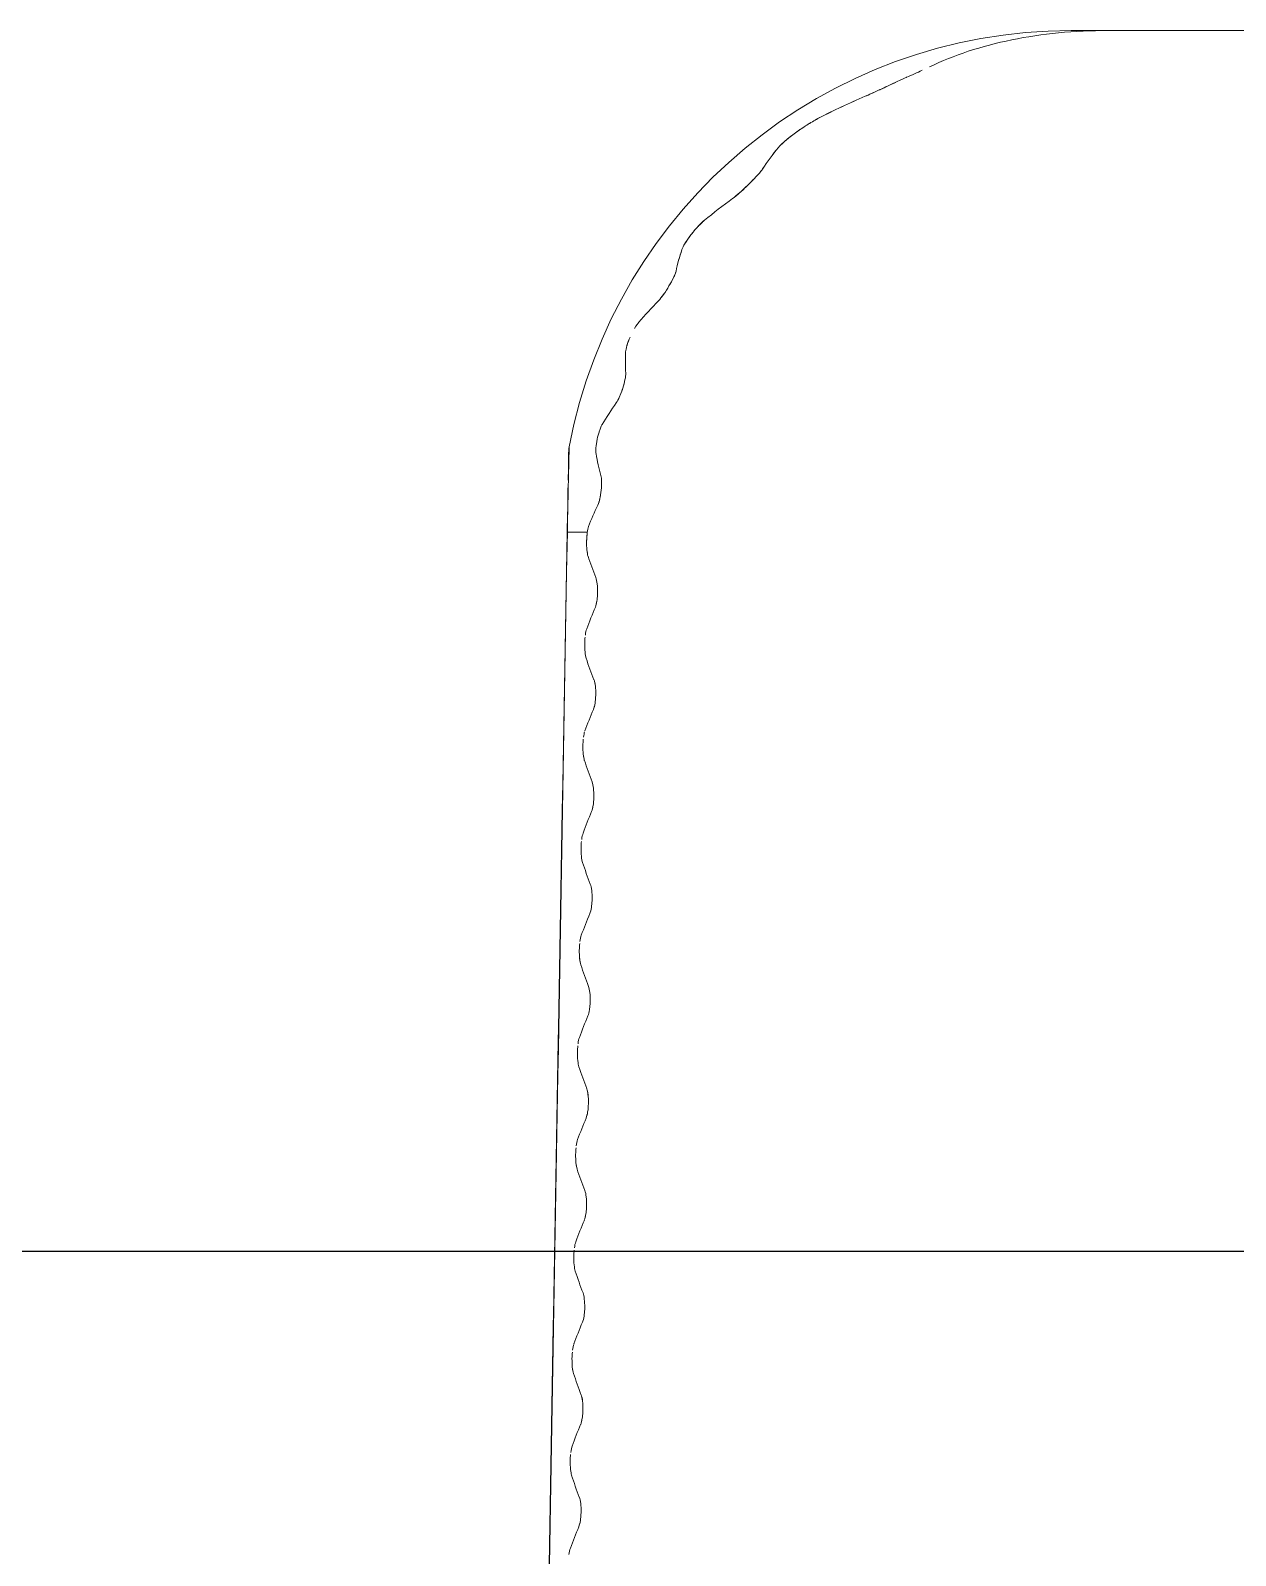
# Model space of a CAD drawing. Header units: inches. Extents: x -456 to 658, y -232 to 0.
# Drawn here: x -48.683 to -47.853, y -29.122 to -28.072 of the extents above; entities that cross this region are included whole.
import ezdxf

# ---------------------------------------------------------------- set-up
doc = ezdxf.new("R2010")
doc.units = ezdxf.units.IN
doc.header["$MEASUREMENT"] = 0

# ---------------------------------------------------------------- blocks, each defined once
blk = doc.blocks.new('ironridge flashfoot front view')
at = {"color": 0, "linetype": 'Continuous', "lineweight": 0}
for p, q in [((7330.3649, 2678.2069), (7330.3904, 2678.2069)), ((7330.3904, 2678.2069), (7330.3649, 2678.2069)), ((7330.3904, 2678.2069), (7330.7156, 2678.2069)), ((7330.3904, 2678.2069), (7330.7156, 2678.2069)), ((7330.0316, 2677.8613), (7330.0179, 2677.8613)), ((7330.0179, 2677.8613), (7330.0316, 2677.8613))]:
    blk.add_line(p, q, dxfattribs=at)
at = {"color": 0, "linetype": 'Continuous', "lineweight": 0, "extrusion": (0, 0, -1)}
blk.add_arc((-7330.3649, 2677.8551), 0.3518, 10.6518, 90, dxfattribs=at)
for centre, major_axis, ratio, start_param, end_param in [((7330.3765, 2678.02), (0.3255, 0.0601), 0.545442, -2.072653, -1.958798), ((7330.4297, 2678.0216), (0.2963, -0.0391), 0.6274, -2.855528, -2.764293), ((7330.6224, 2677.9213), (0.5968, 0), 0.5, -2.595393, -2.535974), ((7330.6009, 2678.0143), (-0.511, 0), 0.499997, 0.105557, 0.164299), ((7330.6008, 2678.0142), (-0.5109, 0), 0.5, 0.105534, 0.164289), ((7330.6695, 2677.8775), (0.6549, 0), 0.5, -2.738466, -2.688547), ((7330.6551, 2677.9791), (-0.5972, 0), 0.5, -0.02775, 0.022051), ((7330.655, 2677.9791), (-0.5971, 0), 0.5, -0.027766, 0.022044), ((7330.691, 2677.8386), (-0.6774, 0), 0.5, 0.29042, 0.336573), ((7330.6909, 2677.8386), (-0.6773, 0), 0.5, 0.290417, 0.336576), ((7330.6866, 2677.9342), (-0.6515, 0.0135), 0.498164, -0.145595, -0.099664), ((7330.6839, 2677.9442), (-0.6488, 0), 0.5, -0.135354, -0.089222), ((7330.6951, 2677.8017), (-0.6747, 0), 0.5, 0.189488, 0.234581), ((7330.695, 2677.8017), (-0.6746, 0), 0.5, 0.189486, 0.234585), ((7330.0413, 2677.8608), (-0.0235, 0.0004), 0.000874, 0, 0.100109), ((7330.0335, 2677.8551), (-0.0002, -0.0117), 0.197264, -4.718861, -4.161905), ((7330.1415, 2677.3274), (-0.1072, 0.5399), 0.049565, -0.140482, -0.078363), ((7331.262, 2677.9483), (-1.2471, 0), 0.5, -0.19075, -0.166517), ((7331.2597, 2677.6808), (-1.2494, 0), 0.5, 0.183627, 0.207893), ((7331.2624, 2677.8779), (-1.2488, 0), 0.5, -0.190486, -0.166286), ((7331.2601, 2677.6104), (-1.2511, 0), 0.5, 0.183397, 0.20763), ((7331.2629, 2677.8076), (-1.2504, 0), 0.5, -0.190223, -0.166056), ((7331.2605, 2677.5401), (-1.2527, 0), 0.5, 0.183168, 0.207368), ((7331.2633, 2677.7372), (-1.2521, 0), 0.5, -0.18996, -0.165827), ((7331.261, 2677.4697), (-1.2544, 0), 0.5, 0.18294, 0.207106), ((7331.2637, 2677.6668), (-1.2537, 0), 0.5, -0.189698, -0.165598), ((7331.2614, 2677.3993), (-1.2561, 0), 0.5, 0.182712, 0.206845), ((7331.2642, 2677.5964), (-1.2554, 0), 0.5, -0.189437, -0.16537), ((7331.2618, 2677.3289), (-1.2577, 0), 0.5, 0.182485, 0.206585), ((7331.2646, 2677.5261), (-1.2571, 0), 0.5, -0.189177, -0.165143), ((7331.2623, 2677.2586), (-1.2594, 0), 0.5, 0.182258, 0.206325), ((7331.265, 2677.4557), (-1.2587, 0), 0.5, -0.188917, -0.164916), ((7331.2627, 2677.1882), (-1.2611, 0), 0.5, 0.182032, 0.206066), ((7331.2655, 2677.3853), (-1.2604, 0), 0.5, -0.188658, -0.16469), ((7331.2631, 2677.1178), (-1.2627, 0), 0.5, 0.181807, 0.205808), ((7331.2659, 2677.315), (-1.2621, 0), 0.5, -0.1884, -0.164464), ((7331.2636, 2677.0474), (-1.2644, 0), 0.5, 0.181582, 0.205551)]:
    blk.add_ellipse(centre, major_axis=major_axis, ratio=ratio, start_param=start_param, end_param=end_param, dxfattribs=at)
at = {"color": 0, "linetype": 'Continuous', "lineweight": 0}
blk.add_ellipse((7330.0413, 2677.8608), major_axis=(-0.0235, 0.0004), ratio=0.000874, start_param=-0.100109, end_param=0, dxfattribs=at)
for points, knots in [([(7330.2673, 2678.1819), (7330.2757, 2678.1859), (7330.2846, 2678.1895), (7330.294, 2678.1926), (7330.3036, 2678.1957), (7330.3135, 2678.1984), (7330.3239, 2678.2005), (7330.3448, 2678.2048), (7330.3669, 2678.2069), (7330.3904, 2678.2069)], [0, 0, 0, 0, 0.25, 0.25, 0.25, 0.5, 0.5, 0.5, 1, 1, 1, 1]), ([(7330.2623, 2678.1796), (7330.2605, 2678.1788), (7330.2587, 2678.1779), (7330.2569, 2678.1771), (7330.255, 2678.1763), (7330.2531, 2678.1754), (7330.2516, 2678.1748), (7330.2515, 2678.1747), (7330.2514, 2678.1747), (7330.2513, 2678.1746)], [0.0001429369, 0.0001429369, 0.0001429369, 0.0001429369, 0.0002768699, 0.0002768699, 0.0002768699, 0.0004153049, 0.0004153049, 0.0004153049, 0.0004248647, 0.0004248647, 0.0004248647, 0.0004248647]), ([(7330.223, 2678.1616), (7330.2245, 2678.1622), (7330.2262, 2678.163), (7330.228, 2678.1638), (7330.2299, 2678.1647), (7330.2317, 2678.1655), (7330.2336, 2678.1664), (7330.2373, 2678.1681), (7330.2411, 2678.1699), (7330.245, 2678.1717)], [0, 0, 0, 0, 0.0001370504, 0.0001370504, 0.0001370504, 0.0002741008, 0.0002741008, 0.0002741008, 0.0005482017, 0.0005482017, 0.0005482017, 0.0005482017]), ([(7330.2333, 2678.1662), (7330.2331, 2678.1661), (7330.2329, 2678.1661), (7330.2327, 2678.166), (7330.229, 2678.1643), (7330.2255, 2678.1626), (7330.223, 2678.1616)], [0.0008142696, 0.0008142696, 0.0008142696, 0.0008142696, 0.0008285481, 0.0008285481, 0.0008285481, 0.0011033563, 0.0011033563, 0.0011033563, 0.0011033563]), ([(7330.1751, 2678.1365), (7330.1761, 2678.1373), (7330.1775, 2678.1383), (7330.1793, 2678.1395), (7330.1812, 2678.1408), (7330.1826, 2678.1417), (7330.1838, 2678.1424), (7330.1849, 2678.1431), (7330.1863, 2678.144), (7330.1876, 2678.1447), (7330.1889, 2678.1455), (7330.1902, 2678.1462), (7330.1912, 2678.1467)], [0.0003784929, 0.0003784929, 0.0003784929, 0.0003784929, 0.0004899004, 0.0004899004, 0.0004899004, 0.0006013079, 0.0006013079, 0.0006013079, 0.0007127155, 0.0007127155, 0.0007127155, 0.000824123, 0.000824123, 0.000824123, 0.000824123]), ([(7330.1632, 2678.1264), (7330.1642, 2678.1275), (7330.1659, 2678.1292), (7330.168, 2678.1309), (7330.1701, 2678.1327), (7330.1723, 2678.1345), (7330.1751, 2678.1365)], [0, 0, 0, 0, 0.0001892464, 0.0001892464, 0.0001892464, 0.0003784929, 0.0003784929, 0.0003784929, 0.0003784929]), ([(7330.1682, 2678.1311), (7330.1683, 2678.1312), (7330.1683, 2678.1312), (7330.1683, 2678.1312), (7330.1704, 2678.133), (7330.1726, 2678.1347), (7330.1751, 2678.1365)], [0.0001857024, 0.0001857024, 0.0001857024, 0.0001857024, 0.0001892464, 0.0001892464, 0.0001892464, 0.0003784929, 0.0003784929, 0.0003784929, 0.0003784929]), ([(7330.1485, 2678.1068), (7330.1485, 2678.1068), (7330.1485, 2678.1068), (7330.1485, 2678.1068), (7330.1493, 2678.1077), (7330.1501, 2678.1086), (7330.1507, 2678.1094), (7330.1514, 2678.1102), (7330.152, 2678.1109), (7330.1523, 2678.1115)], [0.0005340763, 0.0005340763, 0.0005340763, 0.0005340763, 0.0005350756, 0.0005350756, 0.0005350756, 0.000619371, 0.000619371, 0.000619371, 0.0007036664, 0.0007036664, 0.0007036664, 0.0007036664]), ([(7330.1317, 2678.0912), (7330.1325, 2678.0918), (7330.1334, 2678.0924), (7330.1343, 2678.0932), (7330.1352, 2678.094), (7330.1362, 2678.0948), (7330.1372, 2678.0957), (7330.1391, 2678.0975), (7330.1411, 2678.0994), (7330.1432, 2678.1014)], [0, 0, 0, 0, 0.0000916212, 0.0000916212, 0.0000916212, 0.0001832424, 0.0001832424, 0.0001832424, 0.0003664848, 0.0003664848, 0.0003664848, 0.0003664848]), ([(7330.1432, 2678.1014), (7330.143, 2678.1012), (7330.142, 2678.1002), (7330.1405, 2678.0988), (7330.1404, 2678.0987), (7330.1404, 2678.0987), (7330.1403, 2678.0986)], [0.00033387174, 0.00033387174, 0.00033387174, 0.00033387174, 0.00042459358, 0.00042459358, 0.00042459358, 0.00042777977, 0.00042777977, 0.00042777977, 0.00042777977]), ([(7330.1514, 2678.1103), (7330.1507, 2678.1093), (7330.1498, 2678.1083), (7330.1488, 2678.1072), (7330.1472, 2678.1055), (7330.1454, 2678.1036), (7330.1432, 2678.1014)], [0.0000585082, 0.0000585082, 0.0000585082, 0.0000585082, 0.0001669359, 0.0001669359, 0.0001669359, 0.0003338717, 0.0003338717, 0.0003338717, 0.0003338717]), ([(7330.1396, 2678.098), (7330.1385, 2678.0969), (7330.1377, 2678.0962), (7330.1369, 2678.0955), (7330.1348, 2678.0936), (7330.133, 2678.0921), (7330.1317, 2678.0912)], [0.0004426503, 0.0004426503, 0.0004426503, 0.0004426503, 0.0005153154, 0.0005153154, 0.0005153154, 0.0006967591, 0.0006967591, 0.0006967591, 0.0006967591]), ([(7330.103, 2678.0662), (7330.1037, 2678.067), (7330.1045, 2678.068), (7330.1053, 2678.0691), (7330.1062, 2678.0701), (7330.1071, 2678.0711), (7330.108, 2678.0721), (7330.1098, 2678.074), (7330.1113, 2678.0754), (7330.1124, 2678.0763)], [0.0003021501, 0.0003021501, 0.0003021501, 0.0003021501, 0.0003864415, 0.0003864415, 0.0003864415, 0.0004707328, 0.0004707328, 0.0004707328, 0.0006393154, 0.0006393154, 0.0006393154, 0.0006393154]), ([(7330.1079, 2678.0719), (7330.1079, 2678.0719), (7330.1079, 2678.0719), (7330.1079, 2678.0719), (7330.1087, 2678.0728), (7330.1095, 2678.0737), (7330.1103, 2678.0744), (7330.111, 2678.0751), (7330.1118, 2678.0758), (7330.1124, 2678.0763)], [0.0004706696, 0.0004706696, 0.0004706696, 0.0004706696, 0.0004707328, 0.0004707328, 0.0004707328, 0.0005550241, 0.0005550241, 0.0005550241, 0.0006393154, 0.0006393154, 0.0006393154, 0.0006393154]), ([(7330.0968, 2678.056), (7330.0971, 2678.0571), (7330.0979, 2678.0587), (7330.099, 2678.0604), (7330.1001, 2678.0621), (7330.1014, 2678.064), (7330.103, 2678.0662)], [0, 0, 0, 0, 0.0001510751, 0.0001510751, 0.0001510751, 0.0003021501, 0.0003021501, 0.0003021501, 0.0003021501]), ([(7330.0991, 2678.0605), (7330.0991, 2678.0606), (7330.0991, 2678.0606), (7330.0991, 2678.0606), (7330.1002, 2678.0624), (7330.1015, 2678.0642), (7330.103, 2678.0662)], [0.0001487767, 0.0001487767, 0.0001487767, 0.0001487767, 0.0001510751, 0.0001510751, 0.0001510751, 0.0003021501, 0.0003021501, 0.0003021501, 0.0003021501]), ([(7330.0879, 2678.031), (7330.0891, 2678.033), (7330.0902, 2678.0349), (7330.091, 2678.0367), (7330.0915, 2678.0376), (7330.0918, 2678.0384), (7330.0921, 2678.0392), (7330.0924, 2678.0399), (7330.0926, 2678.0406), (7330.0928, 2678.0412)], [0.0003124176, 0.0003124176, 0.0003124176, 0.0003124176, 0.0004574803, 0.0004574803, 0.0004574803, 0.0005300116, 0.0005300116, 0.0005300116, 0.0006025429, 0.0006025429, 0.0006025429, 0.0006025429]), ([(7330.0928, 2678.0412), (7330.0925, 2678.0401), (7330.092, 2678.0386), (7330.0911, 2678.0369), (7330.0903, 2678.0352), (7330.0893, 2678.0332), (7330.0879, 2678.031)], [0, 0, 0, 0, 0.0001431038, 0.0001431038, 0.0001431038, 0.0002862076, 0.0002862076, 0.0002862076, 0.0002862076]), ([(7330.0807, 2678.0208), (7330.0817, 2678.0219), (7330.0829, 2678.0234), (7330.0842, 2678.0252), (7330.0855, 2678.027), (7330.0867, 2678.0289), (7330.0879, 2678.031)], [0, 0, 0, 0, 0.0001562088, 0.0001562088, 0.0001562088, 0.0003124176, 0.0003124176, 0.0003124176, 0.0003124176]), ([(7330.0855, 2678.0271), (7330.0848, 2678.026), (7330.0842, 2678.0253), (7330.0838, 2678.0246), (7330.0832, 2678.0239), (7330.0827, 2678.0232), (7330.0822, 2678.0225)], [0.0003749847, 0.0003749847, 0.0003749847, 0.0003749847, 0.0004403071, 0.0004403071, 0.0004403071, 0.000514926, 0.000514926, 0.000514926, 0.000514926]), ([(7330.058, 2677.9857), (7330.0581, 2677.9867), (7330.0584, 2677.9882), (7330.0589, 2677.99), (7330.0595, 2677.9917), (7330.0602, 2677.9937), (7330.0612, 2677.9958)], [0, 0, 0, 0, 0.000138525, 0.000138525, 0.000138525, 0.00027705, 0.00027705, 0.00027705, 0.00027705]), ([(7330.0589, 2677.99), (7330.059, 2677.99), (7330.059, 2677.9901), (7330.059, 2677.9901), (7330.0595, 2677.9919), (7330.0602, 2677.9938), (7330.0612, 2677.9958)], [0.0001370179, 0.0001370179, 0.0001370179, 0.0001370179, 0.000138525, 0.000138525, 0.000138525, 0.00027705, 0.00027705, 0.00027705, 0.00027705]), ([(7330.0561, 2677.9606), (7330.0567, 2677.9627), (7330.0573, 2677.9646), (7330.0576, 2677.9664), (7330.0578, 2677.9673), (7330.058, 2677.9682), (7330.058, 2677.9689), (7330.0581, 2677.9696), (7330.0581, 2677.9703), (7330.0581, 2677.9708)], [0.0002854201, 0.0002854201, 0.0002854201, 0.0002854201, 0.0004217566, 0.0004217566, 0.0004217566, 0.0004899249, 0.0004899249, 0.0004899249, 0.0005580932, 0.0005580932, 0.0005580932, 0.0005580932]), ([(7330.0516, 2677.9505), (7330.0523, 2677.9515), (7330.053, 2677.953), (7330.0539, 2677.9548), (7330.0547, 2677.9566), (7330.0554, 2677.9585), (7330.0561, 2677.9606)], [0, 0, 0, 0, 0.0001427101, 0.0001427101, 0.0001427101, 0.0002854201, 0.0002854201, 0.0002854201, 0.0002854201]), ([(7330.0384, 2677.9255), (7330.0388, 2677.9272), (7330.0393, 2677.9293), (7330.04, 2677.9311), (7330.0403, 2677.932), (7330.0406, 2677.9328), (7330.041, 2677.9338), (7330.0414, 2677.9347), (7330.0417, 2677.9353), (7330.0419, 2677.9356)], [0.0002658702, 0.0002658702, 0.0002658702, 0.0002658702, 0.0004033167, 0.0004033167, 0.0004033167, 0.0004720399, 0.0004720399, 0.0004720399, 0.0005407632, 0.0005407632, 0.0005407632, 0.0005407632]), ([(7330.0375, 2677.9182), (7330.0375, 2677.9187), (7330.0376, 2677.9191), (7330.0376, 2677.9196), (7330.0377, 2677.9214), (7330.038, 2677.9234), (7330.0384, 2677.9255)], [0.0000968323, 0.0000968323, 0.0000968323, 0.0000968323, 0.0001329351, 0.0001329351, 0.0001329351, 0.0002658702, 0.0002658702, 0.0002658702, 0.0002658702]), ([(7330.0377, 2677.9153), (7330.0375, 2677.9163), (7330.0375, 2677.9179), (7330.0376, 2677.9196), (7330.0377, 2677.9213), (7330.038, 2677.9233), (7330.0384, 2677.9255)], [0, 0, 0, 0, 0.0001329351, 0.0001329351, 0.0001329351, 0.0002658702, 0.0002658702, 0.0002658702, 0.0002658702]), ([(7330.0192, 2677.9201), (7330.0192, 2677.9201), (7330.0191, 2677.9191), (7330.0191, 2677.9171), (7330.0191, 2677.916), (7330.019, 2677.9147), (7330.019, 2677.9131), (7330.019, 2677.9115), (7330.0189, 2677.9096), (7330.0189, 2677.9073), (7330.0188, 2677.905), (7330.0187, 2677.9024), (7330.0187, 2677.8994), (7330.0186, 2677.8963), (7330.0185, 2677.8929), (7330.0185, 2677.889), (7330.0184, 2677.8851), (7330.0183, 2677.8808), (7330.0182, 2677.8761), (7330.0181, 2677.8714), (7330.018, 2677.8663), (7330.0179, 2677.8613)], [0.5000262, 0.5000262, 0.5000262, 0.5000262, 0.625, 0.625, 0.625, 0.6875, 0.6875, 0.6875, 0.75, 0.75, 0.75, 0.8125, 0.8125, 0.8125, 0.875, 0.875, 0.875, 0.9375, 0.9375, 0.9375, 1, 1, 1, 1]), ([(7330.0188, 2677.9155), (7330.0187, 2677.915), (7330.0187, 2677.9144), (7330.0187, 2677.9134), (7330.0187, 2677.9125), (7330.0187, 2677.9113), (7330.0187, 2677.9099), (7330.0186, 2677.9084), (7330.0186, 2677.9067), (7330.0186, 2677.9046), (7330.0186, 2677.9046), (7330.0186, 2677.9046), (7330.0186, 2677.9045)], [0.5635328, 0.5635328, 0.5635328, 0.5635328, 0.625, 0.625, 0.625, 0.6875, 0.6875, 0.6875, 0.75, 0.75, 0.75, 0.7506916, 0.7506916, 0.7506916, 0.7506916]), ([(7330.0186, 2677.9045), (7330.0186, 2677.9085), (7330.0187, 2677.9115), (7330.0187, 2677.9134), (7330.0187, 2677.9134), (7330.0187, 2677.9134), (7330.0187, 2677.9134)], [0.2507347, 0.2507347, 0.2507347, 0.2507347, 0.375, 0.375, 0.375, 0.3757984, 0.3757984, 0.3757984, 0.3757984]), ([(7330.0185, 2677.9012), (7330.0185, 2677.9), (7330.0185, 2677.8988), (7330.0184, 2677.8974), (7330.0184, 2677.8974), (7330.0184, 2677.8973), (7330.0184, 2677.8973)], [0.78154185, 0.78154185, 0.78154185, 0.78154185, 0.81249995, 0.81249995, 0.81249995, 0.81302068, 0.81302068, 0.81302068, 0.81302068]), ([(7330.0184, 2677.8927), (7330.0183, 2677.8912), (7330.0183, 2677.8896), (7330.0183, 2677.8878), (7330.0183, 2677.8869), (7330.0182, 2677.886), (7330.0182, 2677.885), (7330.0182, 2677.8841), (7330.0182, 2677.8831), (7330.0182, 2677.8821), (7330.0182, 2677.8817), (7330.0182, 2677.8814), (7330.0182, 2677.8811)], [0.84492899, 0.84492899, 0.84492899, 0.84492899, 0.87499994, 0.87499994, 0.87499994, 0.89062494, 0.89062494, 0.89062494, 0.90624994, 0.90624994, 0.90624994, 0.91121964, 0.91121964, 0.91121964, 0.91121964]), ([(7330.0182, 2677.8811), (7330.0182, 2677.8834), (7330.0182, 2677.8856), (7330.0183, 2677.8876), (7330.0183, 2677.8894), (7330.0183, 2677.8911), (7330.0184, 2677.8927)], [0.08991125, 0.08991125, 0.08991125, 0.08991125, 0.125, 0.125, 0.125, 0.15616314, 0.15616314, 0.15616314, 0.15616314]), ([(7330.0412, 2677.8903), (7330.0414, 2677.8924), (7330.0415, 2677.8943), (7330.0415, 2677.8961), (7330.0415, 2677.898), (7330.0413, 2677.8994), (7330.041, 2677.9004)], [0.0002726149, 0.0002726149, 0.0002726149, 0.0002726149, 0.0004069057, 0.0004069057, 0.0004069057, 0.0005411965, 0.0005411965, 0.0005411965, 0.0005411965]), ([(7330.041, 2677.9004), (7330.0413, 2677.8994), (7330.0415, 2677.8979), (7330.0415, 2677.8961), (7330.0415, 2677.8944), (7330.0414, 2677.8924), (7330.0412, 2677.8903)], [0, 0, 0, 0, 0.0001326748, 0.0001326748, 0.0001326748, 0.0002653495, 0.0002653495, 0.0002653495, 0.0002653495]), ([(7330.0389, 2677.8801), (7330.0394, 2677.8812), (7330.0399, 2677.8826), (7330.0403, 2677.8844), (7330.0407, 2677.8862), (7330.041, 2677.8882), (7330.0412, 2677.8903)], [0, 0, 0, 0, 0.0001363074, 0.0001363074, 0.0001363074, 0.0002726149, 0.0002726149, 0.0002726149, 0.0002726149]), ([(7330.0407, 2677.8864), (7330.0406, 2677.8858), (7330.0405, 2677.8852), (7330.0403, 2677.8846), (7330.04, 2677.8829), (7330.0395, 2677.8813), (7330.0389, 2677.8801)], [0.0003543423, 0.0003543423, 0.0003543423, 0.0003543423, 0.0004000166, 0.0004000166, 0.0004000166, 0.0005346837, 0.0005346837, 0.0005346837, 0.0005346837]), ([(7330.0181, 2677.8755), (7330.018, 2677.8733), (7330.018, 2677.871), (7330.0179, 2677.8686), (7330.0179, 2677.8662), (7330.0178, 2677.8638), (7330.0178, 2677.8613)], [0.93799451, 0.93799451, 0.93799451, 0.93799451, 0.96874994, 0.96874994, 0.96874994, 1, 1, 1, 1]), ([(7330.0178, 2677.8613), (7330.0179, 2677.8661), (7330.018, 2677.8709), (7330.0181, 2677.8754), (7330.0181, 2677.8755), (7330.0181, 2677.8755), (7330.0181, 2677.8755)], [0, 0, 0, 0, 0.0625, 0.0625, 0.0625, 0.06303131, 0.06303131, 0.06303131, 0.06303131]), ([(7330.0312, 2677.8551), (7330.0312, 2677.8562), (7330.0312, 2677.8573), (7330.0313, 2677.8583), (7330.0314, 2677.8593), (7330.0315, 2677.8603), (7330.0316, 2677.8613)], [0.0002659599, 0.0002659599, 0.0002659599, 0.0002659599, 0.0003362008, 0.0003362008, 0.0003362008, 0.0004064417, 0.0004064417, 0.0004064417, 0.0004064417]), ([(7330.0321, 2677.8449), (7330.0318, 2677.846), (7330.0315, 2677.8475), (7330.0314, 2677.8493), (7330.0312, 2677.851), (7330.0311, 2677.8531), (7330.0312, 2677.8551)], [0, 0, 0, 0, 0.0001329799, 0.0001329799, 0.0001329799, 0.0002659599, 0.0002659599, 0.0002659599, 0.0002659599]), ([(7330.0321, 2677.8449), (7330.0318, 2677.846), (7330.0315, 2677.8474), (7330.0314, 2677.8492), (7330.0314, 2677.8492), (7330.0314, 2677.8492), (7330.0314, 2677.8492)], [0, 0, 0, 0, 0.0001329799, 0.0001329799, 0.0001329799, 0.0001337795, 0.0001337795, 0.0001337795, 0.0001337795]), ([(7330.0387, 2677.8199), (7330.0388, 2677.822), (7330.0387, 2677.824), (7330.0385, 2677.8258), (7330.0382, 2677.8276), (7330.0379, 2677.829), (7330.0375, 2677.8301)], [0.000267301, 0.000267301, 0.000267301, 0.000267301, 0.0004004326, 0.0004004326, 0.0004004326, 0.0005335642, 0.0005335642, 0.0005335642, 0.0005335642]), ([(7330.0375, 2677.8301), (7330.0379, 2677.829), (7330.0383, 2677.8274), (7330.0385, 2677.8257), (7330.0387, 2677.824), (7330.0388, 2677.8219), (7330.0387, 2677.8199)], [0, 0, 0, 0, 0.0001348938, 0.0001348938, 0.0001348938, 0.0002697876, 0.0002697876, 0.0002697876, 0.0002697876]), ([(7330.0372, 2677.8098), (7330.0376, 2677.8108), (7330.038, 2677.8122), (7330.0382, 2677.814), (7330.0384, 2677.8149), (7330.0385, 2677.8159), (7330.0386, 2677.8169), (7330.0387, 2677.8179), (7330.0387, 2677.8189), (7330.0387, 2677.8199)], [0, 0, 0, 0, 0.0001336505, 0.0001336505, 0.0001336505, 0.0002004758, 0.0002004758, 0.0002004758, 0.000267301, 0.000267301, 0.000267301, 0.000267301]), ([(7330.0309, 2677.7746), (7330.0305, 2677.7757), (7330.0303, 2677.7772), (7330.0301, 2677.7789), (7330.0299, 2677.7806), (7330.0299, 2677.7827), (7330.0299, 2677.7847)], [0, 0, 0, 0, 0.000132978, 0.000132978, 0.000132978, 0.0002659561, 0.0002659561, 0.0002659561, 0.0002659561]), ([(7330.0309, 2677.7746), (7330.0305, 2677.7756), (7330.0303, 2677.777), (7330.0301, 2677.7788), (7330.0301, 2677.7789), (7330.0301, 2677.7789), (7330.0301, 2677.7789)], [0, 0, 0, 0, 0.000132978, 0.000132978, 0.000132978, 0.0001337599, 0.0001337599, 0.0001337599, 0.0001337599]), ([(7330.0375, 2677.7495), (7330.0375, 2677.7516), (7330.0374, 2677.7536), (7330.0372, 2677.7554), (7330.037, 2677.7572), (7330.0367, 2677.7587), (7330.0363, 2677.7597)], [0.0002672945, 0.0002672945, 0.0002672945, 0.0002672945, 0.0004004237, 0.0004004237, 0.0004004237, 0.0005335529, 0.0005335529, 0.0005335529, 0.0005335529]), ([(7330.0363, 2677.7597), (7330.0367, 2677.7586), (7330.037, 2677.757), (7330.0372, 2677.7553), (7330.0374, 2677.7536), (7330.0375, 2677.7516), (7330.0375, 2677.7495)], [0, 0, 0, 0, 0.0001348915, 0.0001348915, 0.0001348915, 0.0002697831, 0.0002697831, 0.0002697831, 0.0002697831]), ([(7330.0359, 2677.7394), (7330.0363, 2677.7404), (7330.0367, 2677.7418), (7330.037, 2677.7436), (7330.0371, 2677.7445), (7330.0372, 2677.7455), (7330.0373, 2677.7465), (7330.0374, 2677.7475), (7330.0374, 2677.7485), (7330.0375, 2677.7495)], [0, 0, 0, 0, 0.0001336473, 0.0001336473, 0.0001336473, 0.0002004709, 0.0002004709, 0.0002004709, 0.0002672945, 0.0002672945, 0.0002672945, 0.0002672945]), ([(7330.0296, 2677.7042), (7330.0293, 2677.7053), (7330.029, 2677.7068), (7330.0288, 2677.7085), (7330.0287, 2677.7103), (7330.0286, 2677.7123), (7330.0286, 2677.7144)], [0, 0, 0, 0, 0.0001329761, 0.0001329761, 0.0001329761, 0.0002659523, 0.0002659523, 0.0002659523, 0.0002659523]), ([(7330.0296, 2677.7042), (7330.0293, 2677.7053), (7330.029, 2677.7067), (7330.0289, 2677.7085), (7330.0289, 2677.7085), (7330.0289, 2677.7085), (7330.0289, 2677.7085)], [0, 0, 0, 0, 0.0001329761, 0.0001329761, 0.0001329761, 0.0001337769, 0.0001337769, 0.0001337769, 0.0001337769]), ([(7330.0362, 2677.6792), (7330.0362, 2677.6813), (7330.0361, 2677.6832), (7330.0359, 2677.6851), (7330.0357, 2677.6869), (7330.0354, 2677.6883), (7330.035, 2677.6893)], [0.0002672881, 0.0002672881, 0.0002672881, 0.0002672881, 0.0004004148, 0.0004004148, 0.0004004148, 0.0005335416, 0.0005335416, 0.0005335416, 0.0005335416]), ([(7330.035, 2677.6893), (7330.0354, 2677.6882), (7330.0357, 2677.6867), (7330.0359, 2677.685), (7330.0361, 2677.6832), (7330.0362, 2677.6812), (7330.0362, 2677.6792)], [0, 0, 0, 0, 0.0001348893, 0.0001348893, 0.0001348893, 0.0002697786, 0.0002697786, 0.0002697786, 0.0002697786]), ([(7330.0346, 2677.669), (7330.0351, 2677.6701), (7330.0354, 2677.6715), (7330.0357, 2677.6733), (7330.0359, 2677.6742), (7330.036, 2677.6751), (7330.036, 2677.6761), (7330.0361, 2677.6771), (7330.0362, 2677.6781), (7330.0362, 2677.6792)], [0, 0, 0, 0, 0.000133644, 0.000133644, 0.000133644, 0.000200466, 0.000200466, 0.000200466, 0.0002672881, 0.0002672881, 0.0002672881, 0.0002672881]), ([(7330.0284, 2677.6338), (7330.028, 2677.6349), (7330.0278, 2677.6365), (7330.0276, 2677.6382), (7330.0274, 2677.6399), (7330.0274, 2677.642), (7330.0274, 2677.644)], [0, 0, 0, 0, 0.0001329742, 0.0001329742, 0.0001329742, 0.0002659485, 0.0002659485, 0.0002659485, 0.0002659485]), ([(7330.0284, 2677.6338), (7330.028, 2677.6349), (7330.0278, 2677.6363), (7330.0276, 2677.6381), (7330.0276, 2677.6381), (7330.0276, 2677.6381), (7330.0276, 2677.6382)], [0, 0, 0, 0, 0.0001329742, 0.0001329742, 0.0001329742, 0.0001337675, 0.0001337675, 0.0001337675, 0.0001337675]), ([(7330.0349, 2677.6088), (7330.035, 2677.6109), (7330.0349, 2677.6129), (7330.0347, 2677.6147), (7330.0344, 2677.6165), (7330.0341, 2677.6179), (7330.0337, 2677.619)], [0.0002672816, 0.0002672816, 0.0002672816, 0.0002672816, 0.0004004059, 0.0004004059, 0.0004004059, 0.0005335303, 0.0005335303, 0.0005335303, 0.0005335303]), ([(7330.0337, 2677.619), (7330.0342, 2677.6179), (7330.0345, 2677.6163), (7330.0347, 2677.6146), (7330.0349, 2677.6129), (7330.035, 2677.6108), (7330.0349, 2677.6088)], [0, 0, 0, 0, 0.0001348871, 0.0001348871, 0.0001348871, 0.0002697741, 0.0002697741, 0.0002697741, 0.0002697741]), ([(7330.0334, 2677.5987), (7330.0338, 2677.5997), (7330.0342, 2677.6011), (7330.0345, 2677.6029), (7330.0346, 2677.6038), (7330.0347, 2677.6048), (7330.0348, 2677.6058), (7330.0349, 2677.6068), (7330.0349, 2677.6078), (7330.0349, 2677.6088)], [0, 0, 0, 0, 0.0001336408, 0.0001336408, 0.0001336408, 0.0002004612, 0.0002004612, 0.0002004612, 0.0002672816, 0.0002672816, 0.0002672816, 0.0002672816]), ([(7330.0271, 2677.5635), (7330.0268, 2677.5646), (7330.0265, 2677.5661), (7330.0263, 2677.5678), (7330.0262, 2677.5696), (7330.0261, 2677.5716), (7330.0261, 2677.5736)], [0, 0, 0, 0, 0.0001329724, 0.0001329724, 0.0001329724, 0.0002659447, 0.0002659447, 0.0002659447, 0.0002659447]), ([(7330.0271, 2677.5635), (7330.0268, 2677.5645), (7330.0265, 2677.5659), (7330.0264, 2677.5678), (7330.0263, 2677.5678), (7330.0263, 2677.5678), (7330.0263, 2677.5678)], [0, 0, 0, 0, 0.0001329724, 0.0001329724, 0.0001329724, 0.0001337637, 0.0001337637, 0.0001337637, 0.0001337637]), ([(7330.0337, 2677.5385), (7330.0337, 2677.5406), (7330.0336, 2677.5425), (7330.0334, 2677.5443), (7330.0332, 2677.5461), (7330.0329, 2677.5476), (7330.0325, 2677.5486)], [0.0002672752, 0.0002672752, 0.0002672752, 0.0002672752, 0.0004003971, 0.0004003971, 0.0004003971, 0.0005335191, 0.0005335191, 0.0005335191, 0.0005335191]), ([(7330.0325, 2677.5486), (7330.0329, 2677.5475), (7330.0332, 2677.546), (7330.0334, 2677.5442), (7330.0336, 2677.5425), (7330.0337, 2677.5405), (7330.0337, 2677.5385)], [0, 0, 0, 0, 0.0001348848, 0.0001348848, 0.0001348848, 0.0002697697, 0.0002697697, 0.0002697697, 0.0002697697]), ([(7330.0321, 2677.5283), (7330.0325, 2677.5293), (7330.0329, 2677.5308), (7330.0332, 2677.5326), (7330.0333, 2677.5335), (7330.0334, 2677.5344), (7330.0335, 2677.5354), (7330.0336, 2677.5364), (7330.0337, 2677.5374), (7330.0337, 2677.5385)], [0, 0, 0, 0, 0.0001336376, 0.0001336376, 0.0001336376, 0.0002004564, 0.0002004564, 0.0002004564, 0.0002672752, 0.0002672752, 0.0002672752, 0.0002672752]), ([(7330.0259, 2677.4931), (7330.0255, 2677.4942), (7330.0253, 2677.4957), (7330.0251, 2677.4975), (7330.0249, 2677.4992), (7330.0249, 2677.5012), (7330.0249, 2677.5033)], [0, 0, 0, 0, 0.0001329705, 0.0001329705, 0.0001329705, 0.000265941, 0.000265941, 0.000265941, 0.000265941]), ([(7330.0259, 2677.4931), (7330.0255, 2677.4942), (7330.0253, 2677.4956), (7330.0251, 2677.4974), (7330.0251, 2677.4974), (7330.0251, 2677.4974), (7330.0251, 2677.4974)], [0, 0, 0, 0, 0.0001329705, 0.0001329705, 0.0001329705, 0.0001337495, 0.0001337495, 0.0001337495, 0.0001337495]), ([(7330.0324, 2677.4681), (7330.0324, 2677.4702), (7330.0324, 2677.4722), (7330.0321, 2677.474), (7330.0319, 2677.4758), (7330.0316, 2677.4772), (7330.0312, 2677.4782)], [0.0002672688, 0.0002672688, 0.0002672688, 0.0002672688, 0.0004003883, 0.0004003883, 0.0004003883, 0.0005335079, 0.0005335079, 0.0005335079, 0.0005335079]), ([(7330.0312, 2677.4782), (7330.0316, 2677.4771), (7330.0319, 2677.4756), (7330.0322, 2677.4739), (7330.0324, 2677.4722), (7330.0324, 2677.4701), (7330.0324, 2677.4681)], [0, 0, 0, 0, 0.0001348826, 0.0001348826, 0.0001348826, 0.0002697652, 0.0002697652, 0.0002697652, 0.0002697652]), ([(7330.0308, 2677.4579), (7330.0313, 2677.459), (7330.0316, 2677.4604), (7330.0319, 2677.4622), (7330.0321, 2677.4631), (7330.0322, 2677.464), (7330.0323, 2677.465), (7330.0323, 2677.466), (7330.0324, 2677.4671), (7330.0324, 2677.4681)], [0, 0, 0, 0, 0.0001336344, 0.0001336344, 0.0001336344, 0.0002004516, 0.0002004516, 0.0002004516, 0.0002672688, 0.0002672688, 0.0002672688, 0.0002672688]), ([(7330.0246, 2677.4228), (7330.0243, 2677.4238), (7330.024, 2677.4254), (7330.0238, 2677.4271), (7330.0237, 2677.4288), (7330.0236, 2677.4309), (7330.0236, 2677.4329)], [0, 0, 0, 0, 0.0001329686, 0.0001329686, 0.0001329686, 0.0002659373, 0.0002659373, 0.0002659373, 0.0002659373]), ([(7330.0246, 2677.4228), (7330.0243, 2677.4238), (7330.024, 2677.4252), (7330.0238, 2677.427), (7330.0238, 2677.427), (7330.0238, 2677.4271), (7330.0238, 2677.4271)], [0, 0, 0, 0, 0.0001329686, 0.0001329686, 0.0001329686, 0.0001337566, 0.0001337566, 0.0001337566, 0.0001337566]), ([(7330.0311, 2677.3977), (7330.0312, 2677.3998), (7330.0311, 2677.4018), (7330.0309, 2677.4036), (7330.0307, 2677.4054), (7330.0304, 2677.4068), (7330.03, 2677.4079)], [0.0002672624, 0.0002672624, 0.0002672624, 0.0002672624, 0.0004003796, 0.0004003796, 0.0004003796, 0.0005334967, 0.0005334967, 0.0005334967, 0.0005334967]), ([(7330.03, 2677.4079), (7330.0304, 2677.4068), (7330.0307, 2677.4052), (7330.0309, 2677.4035), (7330.0311, 2677.4018), (7330.0312, 2677.3997), (7330.0311, 2677.3977)], [0, 0, 0, 0, 0.0001348804, 0.0001348804, 0.0001348804, 0.0002697608, 0.0002697608, 0.0002697608, 0.0002697608]), ([(7330.0296, 2677.3876), (7330.03, 2677.3886), (7330.0304, 2677.39), (7330.0307, 2677.3918), (7330.0308, 2677.3927), (7330.0309, 2677.3937), (7330.031, 2677.3947), (7330.0311, 2677.3957), (7330.0311, 2677.3967), (7330.0311, 2677.3977)], [0, 0, 0, 0, 0.0001336312, 0.0001336312, 0.0001336312, 0.0002004468, 0.0002004468, 0.0002004468, 0.0002672624, 0.0002672624, 0.0002672624, 0.0002672624]), ([(7330.0234, 2677.3524), (7330.023, 2677.3535), (7330.0228, 2677.355), (7330.0226, 2677.3567), (7330.0224, 2677.3585), (7330.0224, 2677.3605), (7330.0224, 2677.3625)], [0, 0, 0, 0, 0.0001329668, 0.0001329668, 0.0001329668, 0.0002659335, 0.0002659335, 0.0002659335, 0.0002659335]), ([(7330.0234, 2677.3524), (7330.023, 2677.3534), (7330.0228, 2677.3549), (7330.0226, 2677.3567), (7330.0226, 2677.3567), (7330.0226, 2677.3567), (7330.0226, 2677.3567)], [0, 0, 0, 0, 0.0001329668, 0.0001329668, 0.0001329668, 0.0001337629, 0.0001337629, 0.0001337629, 0.0001337629]), ([(7330.0299, 2677.3274), (7330.0299, 2677.3295), (7330.0298, 2677.3314), (7330.0296, 2677.3332), (7330.0294, 2677.3351), (7330.0291, 2677.3365), (7330.0287, 2677.3375)], [0.0002672561, 0.0002672561, 0.0002672561, 0.0002672561, 0.0004003709, 0.0004003709, 0.0004003709, 0.0005334857, 0.0005334857, 0.0005334857, 0.0005334857]), ([(7330.0287, 2677.3375), (7330.0291, 2677.3364), (7330.0294, 2677.3349), (7330.0296, 2677.3331), (7330.0298, 2677.3314), (7330.0299, 2677.3294), (7330.0299, 2677.3274)], [0, 0, 0, 0, 0.0001348782, 0.0001348782, 0.0001348782, 0.0002697564, 0.0002697564, 0.0002697564, 0.0002697564]), ([(7330.0283, 2677.3172), (7330.0288, 2677.3183), (7330.0291, 2677.3197), (7330.0294, 2677.3215), (7330.0295, 2677.3224), (7330.0297, 2677.3233), (7330.0297, 2677.3243), (7330.0298, 2677.3253), (7330.0299, 2677.3263), (7330.0299, 2677.3274)], [0, 0, 0, 0, 0.000133628, 0.000133628, 0.000133628, 0.0002004421, 0.0002004421, 0.0002004421, 0.0002672561, 0.0002672561, 0.0002672561, 0.0002672561]), ([(7330.0221, 2677.282), (7330.0218, 2677.2831), (7330.0215, 2677.2846), (7330.0213, 2677.2864), (7330.0212, 2677.2881), (7330.0211, 2677.2902), (7330.0211, 2677.2922)], [0, 0, 0, 0, 0.0001329649, 0.0001329649, 0.0001329649, 0.0002659298, 0.0002659298, 0.0002659298, 0.0002659298]), ([(7330.0221, 2677.282), (7330.0218, 2677.2831), (7330.0215, 2677.2845), (7330.0213, 2677.2863), (7330.0213, 2677.2863), (7330.0213, 2677.2863), (7330.0213, 2677.2863)], [0, 0, 0, 0, 0.0001329649, 0.0001329649, 0.0001329649, 0.0001337473, 0.0001337473, 0.0001337473, 0.0001337473]), ([(7330.0286, 2677.257), (7330.0287, 2677.2591), (7330.0286, 2677.2611), (7330.0284, 2677.2629), (7330.0281, 2677.2647), (7330.0278, 2677.2661), (7330.0274, 2677.2672)], [0.0002672497, 0.0002672497, 0.0002672497, 0.0002672497, 0.0004003622, 0.0004003622, 0.0004003622, 0.0005334746, 0.0005334746, 0.0005334746, 0.0005334746]), ([(7330.0274, 2677.2672), (7330.0279, 2677.266), (7330.0282, 2677.2645), (7330.0284, 2677.2628), (7330.0286, 2677.2611), (7330.0287, 2677.259), (7330.0286, 2677.257)], [0, 0, 0, 0, 0.000134876, 0.000134876, 0.000134876, 0.0002697521, 0.0002697521, 0.0002697521, 0.0002697521]), ([(7330.0271, 2677.2468), (7330.0275, 2677.2479), (7330.0279, 2677.2493), (7330.0281, 2677.2511), (7330.0283, 2677.252), (7330.0284, 2677.2529), (7330.0285, 2677.2539), (7330.0286, 2677.2549), (7330.0286, 2677.256), (7330.0286, 2677.257)], [0, 0, 0, 0, 0.0001336249, 0.0001336249, 0.0001336249, 0.0002004373, 0.0002004373, 0.0002004373, 0.0002672497, 0.0002672497, 0.0002672497, 0.0002672497]), ([(7330.0209, 2677.2117), (7330.0205, 2677.2127), (7330.0203, 2677.2143), (7330.0201, 2677.216), (7330.0199, 2677.2177), (7330.0198, 2677.2198), (7330.0199, 2677.2218)], [0, 0, 0, 0, 0.0001329631, 0.0001329631, 0.0001329631, 0.0002659261, 0.0002659261, 0.0002659261, 0.0002659261]), ([(7330.0209, 2677.2117), (7330.0205, 2677.2127), (7330.0203, 2677.2141), (7330.0201, 2677.2159), (7330.0201, 2677.216), (7330.0201, 2677.216), (7330.0201, 2677.216)], [0, 0, 0, 0, 0.0001329631, 0.0001329631, 0.0001329631, 0.0001337478, 0.0001337478, 0.0001337478, 0.0001337478]), ([(7330.0274, 2677.1866), (7330.0274, 2677.1887), (7330.0273, 2677.1907), (7330.0271, 2677.1925), (7330.0269, 2677.1943), (7330.0266, 2677.1958), (7330.0262, 2677.1968)], [0.0002672435, 0.0002672435, 0.0002672435, 0.0002672435, 0.0004003535, 0.0004003535, 0.0004003535, 0.0005334636, 0.0005334636, 0.0005334636, 0.0005334636]), ([(7330.0262, 2677.1968), (7330.0266, 2677.1957), (7330.0269, 2677.1941), (7330.0271, 2677.1924), (7330.0273, 2677.1907), (7330.0274, 2677.1887), (7330.0274, 2677.1866)], [0, 0, 0, 0, 0.0001348739, 0.0001348739, 0.0001348739, 0.0002697477, 0.0002697477, 0.0002697477, 0.0002697477]), ([(7330.0258, 2677.1765), (7330.0262, 2677.1775), (7330.0266, 2677.1789), (7330.0269, 2677.1807), (7330.027, 2677.1816), (7330.0271, 2677.1826), (7330.0272, 2677.1836), (7330.0273, 2677.1846), (7330.0273, 2677.1856), (7330.0274, 2677.1866)], [0, 0, 0, 0, 0.0001336217, 0.0001336217, 0.0001336217, 0.0002004326, 0.0002004326, 0.0002004326, 0.0002672435, 0.0002672435, 0.0002672435, 0.0002672435])]:
    blk.add_open_spline(points, degree=3, knots=knots, dxfattribs=at)
for points in [[(7330.2512, 2678.1746), (7330.2498, 2678.1739), (7330.248, 2678.1731), (7330.245, 2678.1717)], [(7330.245, 2678.1717), (7330.2404, 2678.1696), (7330.2368, 2678.1678), (7330.2333, 2678.1662)], [(7330.1912, 2678.1467), (7330.2014, 2678.1519), (7330.212, 2678.1569), (7330.223, 2678.1616)], [(7330.1835, 2678.1423), (7330.1842, 2678.1427), (7330.1849, 2678.1431), (7330.1856, 2678.1435)], [(7330.1875, 2678.1447), (7330.1888, 2678.1454), (7330.1901, 2678.1461), (7330.1912, 2678.1467)], [(7330.1751, 2678.1365), (7330.1768, 2678.1378), (7330.1785, 2678.139), (7330.1802, 2678.1401)], [(7330.1523, 2678.1115), (7330.1556, 2678.1166), (7330.1592, 2678.1216), (7330.1632, 2678.1264)], [(7330.1655, 2678.1287), (7330.1659, 2678.1291), (7330.1663, 2678.1294), (7330.1667, 2678.1298)], [(7330.1432, 2678.1014), (7330.1446, 2678.1027), (7330.1459, 2678.1041), (7330.1471, 2678.1053)], [(7330.103, 2678.0662), (7330.104, 2678.0675), (7330.105, 2678.0687), (7330.106, 2678.0699)], [(7330.084, 2678.0249), (7330.0844, 2678.0254), (7330.0848, 2678.026), (7330.0853, 2678.0268)], [(7330.0641, 2678.0016), (7330.0655, 2678.004), (7330.0665, 2678.0053), (7330.0671, 2678.006)], [(7330.0576, 2677.9665), (7330.0573, 2677.9648), (7330.0568, 2677.9628), (7330.0561, 2677.9606)], [(7330.0561, 2677.9606), (7330.0556, 2677.9591), (7330.0549, 2677.957), (7330.0538, 2677.9547)], [(7330.0188, 2677.9162), (7330.0188, 2677.9175), (7330.0189, 2677.9189), (7330.0192, 2677.9201)], [(7330.0188, 2677.9155), (7330.0188, 2677.916), (7330.0188, 2677.9162), (7330.0188, 2677.9162)], [(7330.0184, 2677.8973), (7330.0185, 2677.8987), (7330.0185, 2677.9), (7330.0185, 2677.9012)], [(7330.0178, 2677.8613), (7329.9974, 2676.6944), (7329.9771, 2675.5276), (7329.9567, 2674.3608)], [(7329.9567, 2674.3608), (7329.9774, 2675.5463), (7329.9978, 2676.7131), (7330.0178, 2677.8613)], [(7330.0179, 2677.8613), (7329.9981, 2676.7255), (7329.9777, 2675.5586), (7329.9568, 2674.3608)], [(7329.9568, 2674.3608), (7329.9772, 2675.5276), (7329.9976, 2676.6944), (7330.0179, 2677.8613)], [(7330.0316, 2677.8613), (7330.0318, 2677.8627), (7330.0321, 2677.8642), (7330.0325, 2677.8652)], [(7330.0382, 2677.8141), (7330.038, 2677.8124), (7330.0376, 2677.8109), (7330.0372, 2677.8098)], [(7330.0299, 2677.7847), (7330.0299, 2677.7862), (7330.03, 2677.7878), (7330.0301, 2677.7892)], [(7330.0303, 2677.7905), (7330.0305, 2677.7923), (7330.0308, 2677.7938), (7330.0313, 2677.7949)], [(7330.037, 2677.7437), (7330.0367, 2677.742), (7330.0364, 2677.7405), (7330.0359, 2677.7394)], [(7330.0291, 2677.7202), (7330.0293, 2677.7217), (7330.0295, 2677.723), (7330.0298, 2677.724)], [(7330.0286, 2677.7144), (7330.0287, 2677.7159), (7330.0288, 2677.7174), (7330.0289, 2677.7188)], [(7330.0357, 2677.6734), (7330.0355, 2677.6717), (7330.0351, 2677.6701), (7330.0346, 2677.669)], [(7330.0278, 2677.6498), (7330.028, 2677.6515), (7330.0283, 2677.6531), (7330.0288, 2677.6542)], [(7330.0274, 2677.644), (7330.0274, 2677.6455), (7330.0275, 2677.647), (7330.0276, 2677.6484)], [(7330.0345, 2677.603), (7330.0342, 2677.6013), (7330.0338, 2677.5998), (7330.0334, 2677.5987)], [(7330.0261, 2677.5736), (7330.0262, 2677.5751), (7330.0263, 2677.5767), (7330.0264, 2677.5781)], [(7330.0266, 2677.5795), (7330.0268, 2677.5812), (7330.0271, 2677.5827), (7330.0275, 2677.5838)], [(7330.0332, 2677.5326), (7330.0329, 2677.5309), (7330.0326, 2677.5294), (7330.0321, 2677.5283)], [(7330.0253, 2677.5091), (7330.0255, 2677.5108), (7330.0258, 2677.5123), (7330.0262, 2677.5134)], [(7330.0249, 2677.5033), (7330.0249, 2677.5048), (7330.025, 2677.5063), (7330.0251, 2677.5077)], [(7330.0319, 2677.4623), (7330.0317, 2677.4606), (7330.0313, 2677.4591), (7330.0308, 2677.4579)], [(7330.024, 2677.4387), (7330.0243, 2677.4404), (7330.0246, 2677.442), (7330.025, 2677.4431)], [(7330.0236, 2677.4329), (7330.0237, 2677.4344), (7330.0238, 2677.4359), (7330.0239, 2677.4373)], [(7330.0307, 2677.3919), (7330.0304, 2677.3902), (7330.0301, 2677.3887), (7330.0296, 2677.3876)], [(7330.0224, 2677.3625), (7330.0224, 2677.364), (7330.0225, 2677.3656), (7330.0226, 2677.367)], [(7330.0228, 2677.3684), (7330.023, 2677.3701), (7330.0233, 2677.3716), (7330.0237, 2677.3727)], [(7330.0294, 2677.3215), (7330.0292, 2677.3199), (7330.0288, 2677.3183), (7330.0283, 2677.3172)], [(7330.0215, 2677.298), (7330.0218, 2677.2997), (7330.0221, 2677.3012), (7330.0225, 2677.3023)], [(7330.0211, 2677.2922), (7330.0212, 2677.2937), (7330.0212, 2677.2952), (7330.0214, 2677.2966)], [(7330.0282, 2677.2512), (7330.0279, 2677.2495), (7330.0275, 2677.248), (7330.0271, 2677.2468)], [(7330.0203, 2677.2276), (7330.0205, 2677.2294), (7330.0208, 2677.2309), (7330.0212, 2677.232)], [(7330.0199, 2677.2218), (7330.0199, 2677.2233), (7330.02, 2677.2248), (7330.0201, 2677.2262)], [(7330.0269, 2677.1808), (7330.0266, 2677.1791), (7330.0263, 2677.1776), (7330.0258, 2677.1765)], [(7330.019, 2677.1573), (7330.0193, 2677.159), (7330.0196, 2677.1605), (7330.02, 2677.1616)]]:
    blk.add_open_spline(points, degree=3, dxfattribs=at)

msp = doc.modelspace()

# ---------------------------------------------------------------- linework, layer by layer
msp.add_lwpolyline([(0.06297, -28.91307), (-219.29988, -28.91307)])

# ---------------------------------------------------------------- block references
msp.add_blockref('ironridge flashfoot front view', (-7378.33111, -2706.27899))

doc.saveas('drawing.dxf')
